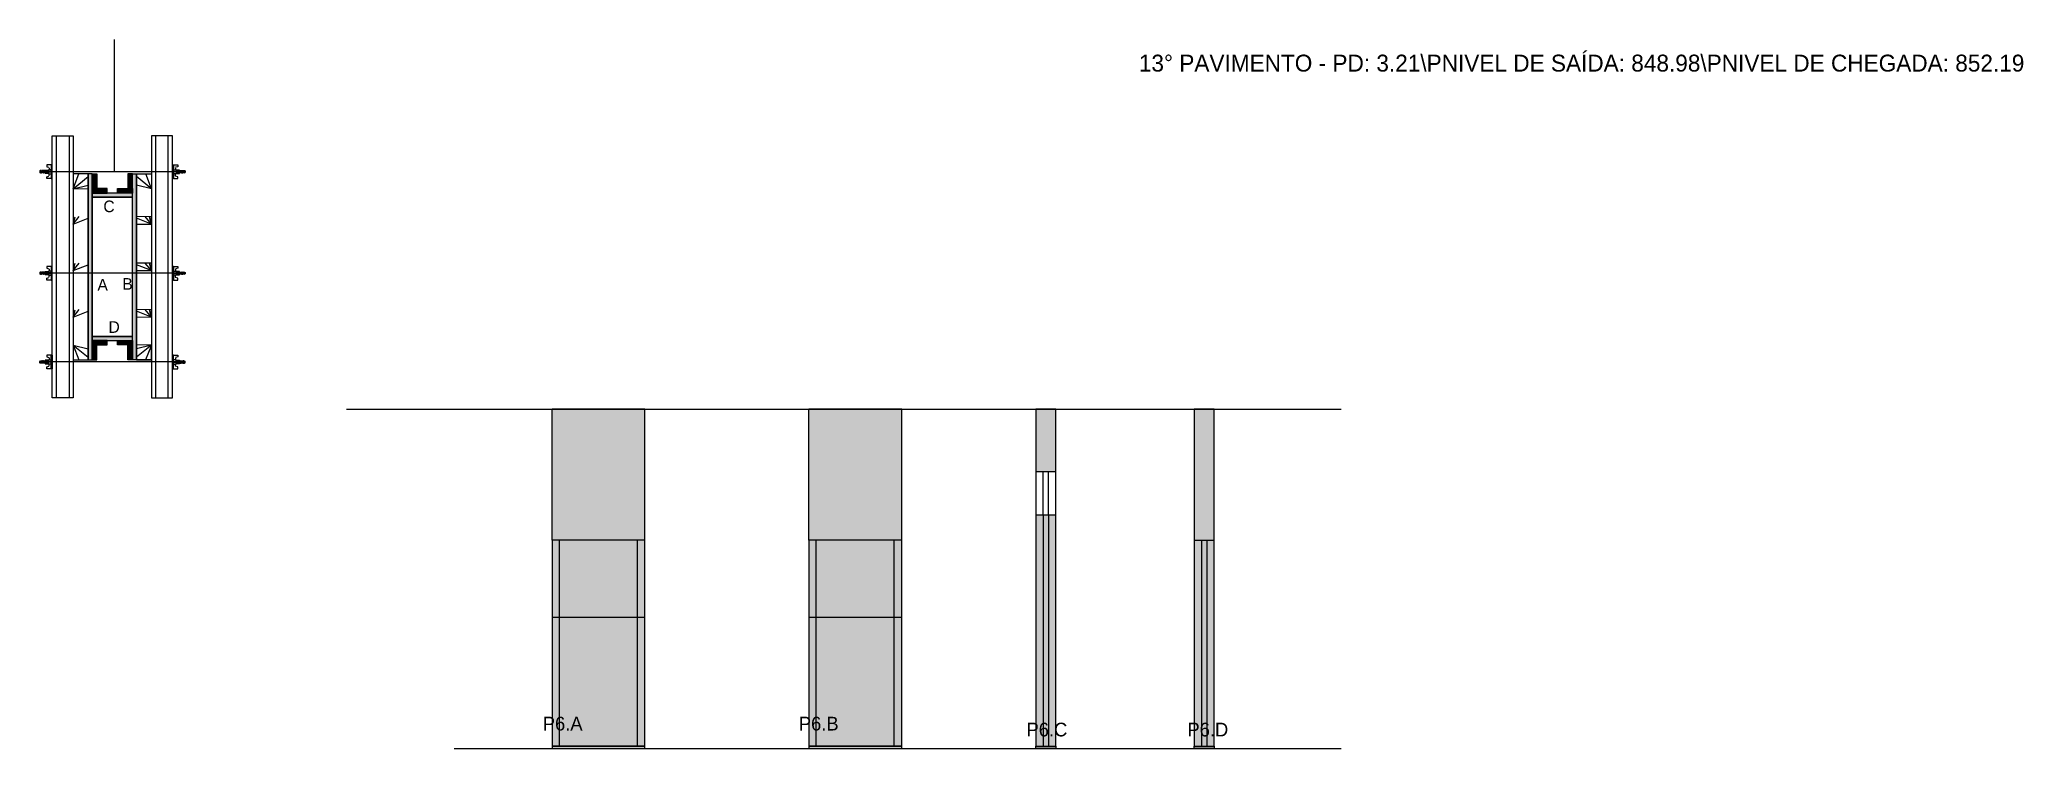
# Model space of a CAD drawing. Header units: metres. Extents: x 6139 to 8017, y 11039 to 11710.
import ezdxf

# ---------------------------------------------------------------- set-up
doc = ezdxf.new("R2010")
doc.units = ezdxf.units.M
for name, color, linetype in [('CHAPA', 7, 'Continuous'), ('COTA', 7, 'Continuous'), ('Hachura', 7, 'Continuous'), ('Madeira', 7, 'Continuous'), ('NOMENCLATURA', 7, 'Continuous'), ('Nível', 7, 'Continuous'), ('Painéis', 7, 'Continuous'), ('Perfil Metálico', 7, 'Continuous'), ('SARR_2.2x7', 7, 'Continuous'), ('SARRAFO', 7, 'Continuous'), ('Texto Seção', 7, 'Continuous'), ('TEXTO_GERAL', 7, 'Continuous')]:
    doc.layers.add(name, color=color, linetype=linetype)

msp = doc.modelspace()

# ---------------------------------------------------------------- hatches: boundary and pattern name
at = {"layer": 'COTA'}
h = msp.add_hatch(color=7, dxfattribs=at)
h.dxf.hatch_style = 1
h.paths.add_polyline_path([(6624, 11236.2), (6712, 11236.2), (6712, 11236.2), (6712, 11360.2), (6712, 11360.2), (6624, 11360.2), (6624, 11360.2), (6624, 11236.2)])
h = msp.add_hatch(color=7, dxfattribs=at)
h.dxf.hatch_style = 1
h.paths.add_polyline_path([(6867.1, 11236.2), (6955.1, 11236.2), (6955.1, 11236.2), (6955.1, 11360.2), (6955.1, 11360.2), (6867.1, 11360.2), (6867.1, 11360.2), (6867.1, 11236.2)])
h = msp.add_hatch(color=7, dxfattribs=at)
h.dxf.hatch_style = 1
h.paths.add_polyline_path([(7082, 11301.2), (7101, 11301.2), (7101, 11301.2), (7101, 11360.2), (7101, 11360.2), (7082, 11360.2), (7082, 11360.2), (7082, 11301.2)])
h = msp.add_hatch(color=7, dxfattribs=at)
h.dxf.hatch_style = 1
h.paths.add_polyline_path([(7251.1, 11236.2), (7251.1, 11360.2), (7251.1, 11360.2), (7232.1, 11360.2), (7232.1, 11360.2), (7232.1, 11236.2), (7232.1, 11236.2), (7251.1, 11236.2)])
at = {"layer": 'Hachura'}
h = msp.add_hatch(color=7, dxfattribs=at)
h.dxf.hatch_style = 1
h.paths.add_polyline_path([(6188.6, 11583), (6184.6, 11583), (6184.6, 11583), (6184.6, 11407), (6184.6, 11407), (6188.6, 11407), (6188.6, 11407), (6188.6, 11583)])
h = msp.add_hatch(color=7, dxfattribs=at)
h.dxf.hatch_style = 1
h.paths.add_polyline_path([(6188.6, 11569), (6193, 11569), (6193, 11569), (6193, 11583), (6193, 11583), (6188.6, 11583), (6188.6, 11583), (6188.6, 11569)])
h = msp.add_hatch(color=7, dxfattribs=at)
h.dxf.hatch_style = 1
h.paths.add_polyline_path([(6226.6, 11569), (6222.2, 11569), (6222.2, 11569), (6222.2, 11583), (6222.2, 11583), (6226.6, 11583), (6226.6, 11583), (6226.6, 11569)])
h = msp.add_hatch(color=7, dxfattribs=at)
h.dxf.hatch_style = 1
h.paths.add_polyline_path([(6226.6, 11583), (6230.6, 11583), (6230.6, 11583), (6230.6, 11407), (6230.6, 11407), (6226.6, 11407), (6226.6, 11407), (6226.6, 11583)])
h = msp.add_hatch(color=7, dxfattribs=at)
h.dxf.hatch_style = 1
h.paths.add_polyline_path([(6188.6, 11564.6), (6188.6, 11569), (6188.6, 11569), (6202.6, 11569), (6202.6, 11569), (6202.6, 11564.6), (6202.6, 11564.6), (6188.6, 11564.6)])
h = msp.add_hatch(color=7, dxfattribs=at)
h.dxf.hatch_style = 1
h.paths.add_polyline_path([(6226.6, 11561), (6226.6, 11564.6), (6226.6, 11564.6), (6188.6, 11564.6), (6188.6, 11564.6), (6188.6, 11561), (6188.6, 11561), (6226.6, 11561)])
h = msp.add_hatch(color=7, dxfattribs=at)
h.dxf.hatch_style = 1
h.paths.add_polyline_path([(6226.6, 11561), (6226.6, 11564.6), (6226.6, 11564.6), (6188.6, 11564.6), (6188.6, 11564.6), (6188.6, 11561), (6188.6, 11561), (6226.6, 11561)])
h = msp.add_hatch(color=7, dxfattribs=at)
h.dxf.hatch_style = 1
h.paths.add_polyline_path([(6226.6, 11564.6), (6226.6, 11569), (6226.6, 11569), (6212.6, 11569), (6212.6, 11569), (6212.6, 11564.6), (6212.6, 11564.6), (6226.6, 11564.6)])
h = msp.add_hatch(color=7, dxfattribs=at)
h.dxf.hatch_style = 1
h.paths.add_polyline_path([(6226.6, 11425.4), (6226.6, 11429), (6226.6, 11429), (6188.6, 11429), (6188.6, 11429), (6188.6, 11425.4), (6188.6, 11425.4), (6226.6, 11425.4)])
h = msp.add_hatch(color=7, dxfattribs=at)
h.dxf.hatch_style = 1
h.paths.add_polyline_path([(6226.6, 11425.4), (6226.6, 11429), (6226.6, 11429), (6188.6, 11429), (6188.6, 11429), (6188.6, 11425.4), (6188.6, 11425.4), (6226.6, 11425.4)])
h = msp.add_hatch(color=7, dxfattribs=at)
h.dxf.hatch_style = 1
h.paths.add_polyline_path([(6188.6, 11421), (6188.6, 11425.4), (6188.6, 11425.4), (6202.6, 11425.4), (6202.6, 11425.4), (6202.6, 11421), (6202.6, 11421), (6188.6, 11421)])
h = msp.add_hatch(color=7, dxfattribs=at)
h.dxf.hatch_style = 1
h.paths.add_polyline_path([(6226.6, 11421), (6226.6, 11425.4), (6226.6, 11425.4), (6212.6, 11425.4), (6212.6, 11425.4), (6212.6, 11421), (6212.6, 11421), (6226.6, 11421)])
h = msp.add_hatch(color=7, dxfattribs=at)
h.dxf.hatch_style = 1
h.paths.add_polyline_path([(6188.6, 11421), (6193, 11421), (6193, 11421), (6193, 11407), (6193, 11407), (6188.6, 11407), (6188.6, 11407), (6188.6, 11421)])
h = msp.add_hatch(color=7, dxfattribs=at)
h.dxf.hatch_style = 1
h.paths.add_polyline_path([(6226.6, 11421), (6222.2, 11421), (6222.2, 11421), (6222.2, 11407), (6222.2, 11407), (6226.6, 11407), (6226.6, 11407), (6226.6, 11421)])
h = msp.add_hatch(color=7, dxfattribs=at)
h.dxf.hatch_style = 1
h.paths.add_polyline_path([(7101, 11039.2), (7101, 11260.2), (7101, 11260.2), (7082, 11260.2), (7082, 11260.2), (7082, 11039.2), (7082, 11039.2), (7101, 11039.2)])
h = msp.add_hatch(color=7, dxfattribs=at)
h.dxf.hatch_style = 1
h.paths.add_polyline_path([(6624, 11236.2), (6624, 11163.2), (6624, 11163.2), (6712, 11163.2), (6712, 11163.2), (6712, 11236.2), (6712, 11236.2), (6624, 11236.2)])
h = msp.add_hatch(color=7, dxfattribs=at)
h.dxf.hatch_style = 1
h.paths.add_polyline_path([(6867.1, 11236.2), (6867.1, 11163.2), (6867.1, 11163.2), (6955.1, 11163.2), (6955.1, 11163.2), (6955.1, 11236.2), (6955.1, 11236.2), (6867.1, 11236.2)])
h = msp.add_hatch(color=7, dxfattribs=at)
h.dxf.hatch_style = 1
h.paths.add_polyline_path([(7251.1, 11039.2), (7251.1, 11236.2), (7251.1, 11236.2), (7232.1, 11236.2), (7232.1, 11236.2), (7232.1, 11039.2), (7232.1, 11039.2), (7251.1, 11039.2)])
h = msp.add_hatch(color=7, dxfattribs=at)
h.dxf.hatch_style = 1
h.paths.add_polyline_path([(6712, 11039.2), (6712, 11163.2), (6712, 11163.2), (6624, 11163.2), (6624, 11163.2), (6624, 11039.2), (6624, 11039.2), (6712, 11039.2)])
h = msp.add_hatch(color=7, dxfattribs=at)
h.dxf.hatch_style = 1
h.paths.add_polyline_path([(6955.1, 11163.2), (6867.1, 11163.2), (6867.1, 11163.2), (6867.1, 11039.2), (6867.1, 11039.2), (6955.1, 11039.2), (6955.1, 11039.2), (6955.1, 11163.2)])

# ---------------------------------------------------------------- linework, layer by layer
at = {"layer": 'CHAPA', "color": 7, "lineweight": 25}
for points in [[(6188.6, 11583), (6184.6, 11583), (6184.6, 11407), (6188.6, 11407)], [(6188.6, 11583), (6184.6, 11583), (6184.6, 11407), (6188.6, 11407)], [(6226.6, 11583), (6230.6, 11583), (6230.6, 11407), (6226.6, 11407)], [(6226.6, 11583), (6230.6, 11583), (6230.6, 11407), (6226.6, 11407)], [(6226.6, 11561), (6226.6, 11564.6), (6188.6, 11564.6), (6188.6, 11561)], [(6226.6, 11561), (6226.6, 11564.6), (6188.6, 11564.6), (6188.6, 11561)], [(6226.6, 11425.4), (6226.6, 11429), (6188.6, 11429), (6188.6, 11425.4)], [(6226.6, 11425.4), (6226.6, 11429), (6188.6, 11429), (6188.6, 11425.4)]]:
    msp.add_lwpolyline(points, close=True, dxfattribs=at)
at = {"layer": 'COTA', "color": 7, "lineweight": 25}
for p, q in [((6712, 11360.2), (6624, 11360.2)), ((6624, 11236.2), (6624, 11360.2)), ((6712, 11236.2), (6712, 11360.2)), ((6955.1, 11360.2), (6867.1, 11360.2)), ((6867.1, 11236.2), (6867.1, 11360.2)), ((6955.1, 11236.2), (6955.1, 11360.2))]:
    msp.add_line(p, q, dxfattribs=at)
for points in [[(7101, 11301.2), (7101, 11360.2), (7082, 11360.2), (7082, 11301.2)], [(7251.1, 11236.2), (7251.1, 11360.2), (7232.1, 11360.2), (7232.1, 11236.2)]]:
    msp.add_lwpolyline(points, dxfattribs=at)
at = {"layer": 'Defpoints', "color": 7, "lineweight": 25}
msp.add_line((6209.5, 11585), (6209.5, 11710), dxfattribs=at)
at = {"layer": 'Hachura', "color": 7, "lineweight": 25}
for p, q in [((6150.6, 11591.4), (6145.4, 11591.4)), ((6145.4, 11591.4), (6145.4, 11589.7)), ((6149.6, 11591.3), (6150.6, 11591.3)), ((6149.6, 11591.1), (6150.6, 11591.1)), ((6149.6, 11590.7), (6150.6, 11590.7)), ((6149.7, 11591.4), (6149.7, 11578.5)), ((6149.7, 11591.4), (6149.7, 11586.3)), ((6150.6, 11578.5), (6150.6, 11591.4)), ((6264.6, 11578.5), (6264.6, 11591.4)), ((6264.6, 11591.4), (6269.7, 11591.4)), ((6265.5, 11591.3), (6264.6, 11591.3)), ((6265.5, 11591.1), (6264.6, 11591.1)), ((6265.5, 11590.7), (6264.6, 11590.7)), ((6265.5, 11591.4), (6265.5, 11578.5)), ((6265.5, 11591.4), (6265.5, 11586.3)), ((6269.7, 11591.4), (6269.7, 11589.7)), ((6139.1, 11586), (6138.8, 11585.7)), ((6138.8, 11585.7), (6138.8, 11584.4)), ((6139.1, 11584.1), (6138.8, 11584.4)), ((6139.4, 11586), (6139.1, 11586)), ((6139.1, 11586), (6139.1, 11586)), ((6139.1, 11584.1), (6139.1, 11586)), ((6139.7, 11584.1), (6139.1, 11585.3)), ((6139.7, 11584), (6139.1, 11585.1)), ((6139.1, 11584.6), (6139.4, 11583.9)), ((6139.1, 11584.3), (6139.2, 11584.1)), ((6139.2, 11584.1), (6139.1, 11584.1)), ((6139.4, 11586), (6140.4, 11584.1)), ((6139.4, 11586), (6140.4, 11584.1)), ((6139.5, 11586.1), (6140.6, 11583.9)), ((6140.8, 11584), (6139.7, 11586.1)), ((6139.7, 11584.1), (6140.4, 11584.1)), ((6140.6, 11586), (6139.9, 11586)), ((6140.9, 11584.1), (6139.9, 11586)), ((6140.6, 11586), (6141.5, 11584.1)), ((6140.7, 11586.1), (6141.7, 11583.9)), ((6142, 11584), (6140.9, 11586.1)), ((6141.5, 11584.1), (6140.9, 11584.1)), ((6141.7, 11586), (6141.1, 11586)), ((6142.1, 11584.1), (6141.1, 11586)), ((6141.3, 11586), (6141.1, 11586)), ((6141.7, 11586), (6142.7, 11584.1)), ((6141.8, 11586.1), (6142.9, 11583.9)), ((6143.1, 11584), (6142.1, 11586.1)), ((6142.3, 11584.1), (6142.1, 11584.1)), ((6142.9, 11586), (6142.2, 11586)), ((6143.2, 11584.1), (6142.2, 11586)), ((6142.3, 11584.1), (6142.7, 11584.1)), ((6142.9, 11586), (6143.9, 11584.1)), ((6143.9, 11584.8), (6143.2, 11586.1)), ((6143.2, 11584.1), (6143.9, 11584.1)), ((6143.9, 11585.1), (6143.4, 11586)), ((6143.9, 11586), (6143.4, 11586)), ((6275.4, 11585), (6143.6, 11585)), ((6143.9, 11583.3), (6143.9, 11586.6)), ((6143.9, 11583.3), (6143.9, 11586.6)), ((6143.9, 11586.6), (6147.1, 11586.6)), ((6143.9, 11585.6), (6147.1, 11585.6)), ((6143.9, 11584.1), (6147.1, 11584.1)), ((6147.1, 11583.3), (6143.9, 11583.3)), ((6145.4, 11589.7), (6147.6, 11589.2)), ((6145.4, 11580.2), (6147.6, 11580.8)), ((6145.4, 11578.5), (6145.4, 11580.2)), ((6149.7, 11578.5), (6145.4, 11578.5)), ((6147.1, 11586.9), (6147.1, 11583)), ((6149.7, 11586.9), (6147.1, 11586.9)), ((6147.1, 11583), (6147.1, 11583.3)), ((6147.1, 11583), (6147.1, 11583.3)), ((6147.1, 11583), (6149.7, 11583)), ((6149.7, 11585.3), (6147.7, 11585.3)), ((6147.7, 11584.8), (6149.7, 11584.8)), ((6147.9, 11588.8), (6147.9, 11586.9)), ((6147.9, 11581.1), (6147.9, 11583)), ((6149.6, 11590.3), (6150.6, 11590.3)), ((6149.6, 11589.4), (6150.6, 11589.4)), ((6149.6, 11588), (6150.6, 11588)), ((6149.6, 11581.9), (6150.6, 11581.9)), ((6149.6, 11580.5), (6150.6, 11580.5)), ((6149.6, 11579.7), (6150.6, 11579.7)), ((6149.6, 11579.2), (6150.6, 11579.2)), ((6149.6, 11578.9), (6150.6, 11578.9)), ((6149.6, 11578.6), (6150.6, 11578.6)), ((6149.7, 11585), (6149.7, 11586.9)), ((6149.7, 11586.3), (6149.7, 11585.6)), ((6149.7, 11585), (6150.6, 11585)), ((6149.7, 11578.5), (6150.6, 11578.5)), ((6150, 11585.9), (6149.8, 11585.9)), ((6149.8, 11584), (6150.2, 11584)), ((6150.4, 11585.9), (6150, 11585.9)), ((6150.6, 11579.5), (6150.6, 11587.3)), ((6265.5, 11590.3), (6264.6, 11590.3)), ((6265.5, 11589.4), (6264.6, 11589.4)), ((6265.5, 11588), (6264.6, 11588)), ((6264.6, 11579.5), (6264.6, 11587.3)), ((6265.5, 11585), (6264.6, 11585)), ((6265.5, 11581.9), (6264.6, 11581.9)), ((6265.5, 11580.5), (6264.6, 11580.5)), ((6265.5, 11579.7), (6264.6, 11579.7)), ((6265.5, 11579.2), (6264.6, 11579.2)), ((6265.5, 11578.9), (6264.6, 11578.9)), ((6265.5, 11578.6), (6264.6, 11578.6)), ((6265.5, 11578.5), (6264.6, 11578.5)), ((6264.7, 11585.9), (6265.2, 11585.9)), ((6265.3, 11584), (6264.9, 11584)), ((6265.2, 11585.9), (6265.4, 11585.9)), ((6265.5, 11585), (6265.5, 11586.9)), ((6265.5, 11586.9), (6268.1, 11586.9)), ((6265.5, 11586.3), (6265.5, 11585.6)), ((6265.5, 11585.3), (6267.5, 11585.3)), ((6267.5, 11584.8), (6265.5, 11584.8)), ((6268.1, 11583), (6265.5, 11583)), ((6265.5, 11578.5), (6269.7, 11578.5)), ((6267.3, 11588.8), (6267.3, 11586.9)), ((6267.3, 11581.1), (6267.3, 11583)), ((6269.7, 11589.7), (6267.5, 11589.2)), ((6269.7, 11580.2), (6267.5, 11580.8)), ((6268.1, 11586.9), (6268.1, 11583)), ((6271.3, 11586.6), (6268.1, 11586.6)), ((6271.3, 11585.6), (6268.1, 11585.6)), ((6271.3, 11584.1), (6268.1, 11584.1)), ((6268.1, 11583.3), (6271.3, 11583.3)), ((6268.1, 11583), (6268.1, 11583.3)), ((6268.1, 11583), (6268.1, 11583.3)), ((6269.7, 11578.5), (6269.7, 11580.2)), ((6271.2, 11583.3), (6271.2, 11586.6)), ((6271.3, 11583.3), (6271.3, 11586.6)), ((6271.3, 11584.8), (6271.9, 11586.1)), ((6272.2, 11586), (6271.3, 11584.1)), ((6271.3, 11585.1), (6271.7, 11586)), ((6271.3, 11586), (6271.7, 11586)), ((6271.9, 11584.1), (6271.3, 11584.1)), ((6271.9, 11584.1), (6272.9, 11586)), ((6272, 11584), (6273.1, 11586.1)), ((6273.3, 11586.1), (6272.2, 11583.9)), ((6272.2, 11586), (6272.9, 11586)), ((6273.4, 11586), (6272.4, 11584.1)), ((6272.9, 11584.1), (6272.4, 11584.1)), ((6272.9, 11584.1), (6273.1, 11584.1)), ((6273.1, 11584.1), (6274, 11586)), ((6273.2, 11584), (6274.2, 11586.1)), ((6274.5, 11586.1), (6273.4, 11583.9)), ((6273.4, 11586), (6274, 11586)), ((6274.6, 11586), (6273.6, 11584.1)), ((6273.6, 11584.1), (6274.2, 11584.1)), ((6273.8, 11586), (6274, 11586)), ((6274.2, 11584.1), (6275.2, 11586)), ((6274.3, 11584), (6275.4, 11586.1)), ((6275.6, 11586.1), (6274.6, 11583.9)), ((6274.6, 11586), (6275.2, 11586)), ((6275.7, 11586), (6274.8, 11584.1)), ((6275.7, 11586), (6274.8, 11584.1)), ((6275.4, 11584.1), (6274.8, 11584.1)), ((6275.4, 11584.1), (6276, 11585.3)), ((6275.5, 11584), (6276, 11585.1)), ((6275.7, 11586), (6276, 11586)), ((6276, 11584.6), (6275.7, 11583.9)), ((6276, 11584.3), (6275.9, 11584.1)), ((6275.9, 11584.1), (6276, 11584.1)), ((6276, 11586), (6276, 11586)), ((6276, 11586), (6276.4, 11585.7)), ((6276, 11584.1), (6276, 11586)), ((6276, 11584.1), (6276.4, 11584.4)), ((6276.4, 11585.7), (6276.4, 11584.4)), ((6139.1, 11490), (6138.8, 11489.7)), ((6138.8, 11489.7), (6138.8, 11488.4)), ((6139.1, 11488.1), (6138.8, 11488.4)), ((6139.4, 11490), (6139.1, 11490)), ((6139.1, 11490), (6139.1, 11490)), ((6139.1, 11488.1), (6139.1, 11490)), ((6139.7, 11488.1), (6139.1, 11489.3)), ((6139.7, 11488), (6139.1, 11489.1)), ((6139.1, 11488.6), (6139.4, 11487.9)), ((6139.1, 11488.3), (6139.2, 11488.1)), ((6139.2, 11488.1), (6139.1, 11488.1)), ((6139.4, 11490), (6140.4, 11488.1)), ((6139.4, 11490), (6140.4, 11488.1)), ((6139.5, 11490.1), (6140.6, 11487.9)), ((6140.8, 11488), (6139.7, 11490.1)), ((6139.7, 11488.1), (6140.4, 11488.1)), ((6140.6, 11490), (6139.9, 11490)), ((6140.9, 11488.1), (6139.9, 11490)), ((6140.6, 11490), (6141.5, 11488.1)), ((6140.7, 11490.1), (6141.7, 11487.9)), ((6142, 11488), (6140.9, 11490.1)), ((6141.5, 11488.1), (6140.9, 11488.1)), ((6141.7, 11490), (6141.1, 11490)), ((6142.1, 11488.1), (6141.1, 11490)), ((6141.3, 11490), (6141.1, 11490)), ((6141.7, 11490), (6142.7, 11488.1)), ((6141.8, 11490.1), (6142.9, 11487.9)), ((6143.1, 11488), (6142.1, 11490.1)), ((6142.3, 11488.1), (6142.1, 11488.1)), ((6142.9, 11490), (6142.2, 11490)), ((6143.2, 11488.1), (6142.2, 11490)), ((6142.3, 11488.1), (6142.7, 11488.1)), ((6142.9, 11490), (6143.9, 11488.1)), ((6143.9, 11488.8), (6143.2, 11490.1)), ((6143.2, 11488.1), (6143.9, 11488.1)), ((6143.9, 11489.1), (6143.4, 11490)), ((6143.9, 11490), (6143.4, 11490)), ((6275.4, 11489), (6143.6, 11489)), ((6143.9, 11487.3), (6143.9, 11490.6)), ((6143.9, 11487.3), (6143.9, 11490.6)), ((6143.9, 11490.6), (6147.1, 11490.6)), ((6143.9, 11489.6), (6147.1, 11489.6)), ((6143.9, 11488.1), (6147.1, 11488.1)), ((6147.1, 11487.3), (6143.9, 11487.3)), ((6150.6, 11495.4), (6145.4, 11495.4)), ((6145.4, 11495.4), (6145.4, 11493.7)), ((6145.4, 11493.7), (6147.6, 11493.2)), ((6145.4, 11484.2), (6147.6, 11484.8)), ((6145.4, 11482.5), (6145.4, 11484.2)), ((6149.7, 11482.5), (6145.4, 11482.5)), ((6147.1, 11490.9), (6147.1, 11487)), ((6149.7, 11490.9), (6147.1, 11490.9)), ((6147.1, 11487), (6147.1, 11487.3)), ((6147.1, 11487), (6147.1, 11487.3)), ((6147.1, 11487), (6149.7, 11487)), ((6149.7, 11489.3), (6147.7, 11489.3)), ((6147.7, 11488.8), (6149.7, 11488.8)), ((6147.9, 11492.8), (6147.9, 11490.9)), ((6147.9, 11485.1), (6147.9, 11487)), ((6149.6, 11495.3), (6150.6, 11495.3)), ((6149.6, 11495.1), (6150.6, 11495.1)), ((6149.6, 11494.7), (6150.6, 11494.7)), ((6149.6, 11494.3), (6150.6, 11494.3)), ((6149.6, 11493.4), (6150.6, 11493.4)), ((6149.6, 11492), (6150.6, 11492)), ((6149.6, 11485.9), (6150.6, 11485.9)), ((6149.6, 11484.5), (6150.6, 11484.5)), ((6149.6, 11483.7), (6150.6, 11483.7)), ((6149.6, 11483.2), (6150.6, 11483.2)), ((6149.6, 11482.9), (6150.6, 11482.9)), ((6149.6, 11482.6), (6150.6, 11482.6)), ((6149.7, 11495.4), (6149.7, 11482.5)), ((6149.7, 11495.4), (6149.7, 11490.3)), ((6149.7, 11489), (6149.7, 11490.9)), ((6149.7, 11490.3), (6149.7, 11489.6)), ((6149.7, 11489), (6150.6, 11489)), ((6149.7, 11482.5), (6150.6, 11482.5)), ((6150, 11489.9), (6149.8, 11489.9)), ((6149.8, 11488), (6150.2, 11488)), ((6150.4, 11489.9), (6150, 11489.9)), ((6150.6, 11482.5), (6150.6, 11495.4)), ((6150.6, 11483.5), (6150.6, 11491.3)), ((6264.6, 11482.5), (6264.6, 11495.4)), ((6264.6, 11495.4), (6269.7, 11495.4)), ((6265.5, 11495.3), (6264.6, 11495.3)), ((6265.5, 11495.1), (6264.6, 11495.1)), ((6265.5, 11494.7), (6264.6, 11494.7)), ((6265.5, 11494.3), (6264.6, 11494.3)), ((6265.5, 11493.4), (6264.6, 11493.4)), ((6265.5, 11492), (6264.6, 11492)), ((6264.6, 11483.5), (6264.6, 11491.3)), ((6265.5, 11489), (6264.6, 11489)), ((6265.5, 11485.9), (6264.6, 11485.9)), ((6265.5, 11484.5), (6264.6, 11484.5)), ((6265.5, 11483.7), (6264.6, 11483.7)), ((6265.5, 11483.2), (6264.6, 11483.2)), ((6265.5, 11482.9), (6264.6, 11482.9)), ((6265.5, 11482.6), (6264.6, 11482.6)), ((6265.5, 11482.5), (6264.6, 11482.5)), ((6264.7, 11489.9), (6265.2, 11489.9)), ((6265.3, 11488), (6264.9, 11488)), ((6265.2, 11489.9), (6265.4, 11489.9)), ((6265.5, 11495.4), (6265.5, 11482.5)), ((6265.5, 11495.4), (6265.5, 11490.3)), ((6265.5, 11489), (6265.5, 11490.9)), ((6265.5, 11490.9), (6268.1, 11490.9)), ((6265.5, 11490.3), (6265.5, 11489.6)), ((6265.5, 11489.3), (6267.5, 11489.3)), ((6267.5, 11488.8), (6265.5, 11488.8)), ((6268.1, 11487), (6265.5, 11487)), ((6265.5, 11482.5), (6269.7, 11482.5)), ((6267.3, 11492.8), (6267.3, 11490.9)), ((6267.3, 11485.1), (6267.3, 11487)), ((6269.7, 11493.7), (6267.5, 11493.2)), ((6269.7, 11484.2), (6267.5, 11484.8)), ((6268.1, 11490.9), (6268.1, 11487)), ((6271.3, 11490.6), (6268.1, 11490.6)), ((6271.3, 11489.6), (6268.1, 11489.6)), ((6271.3, 11488.1), (6268.1, 11488.1)), ((6268.1, 11487.3), (6271.3, 11487.3)), ((6268.1, 11487), (6268.1, 11487.3)), ((6268.1, 11487), (6268.1, 11487.3)), ((6269.7, 11495.4), (6269.7, 11493.7)), ((6269.7, 11482.5), (6269.7, 11484.2)), ((6271.2, 11487.3), (6271.2, 11490.6)), ((6271.3, 11487.3), (6271.3, 11490.6)), ((6271.3, 11488.8), (6271.9, 11490.1)), ((6272.2, 11490), (6271.3, 11488.1)), ((6271.3, 11489.1), (6271.7, 11490)), ((6271.3, 11490), (6271.7, 11490)), ((6271.9, 11488.1), (6271.3, 11488.1)), ((6271.9, 11488.1), (6272.9, 11490)), ((6272, 11488), (6273.1, 11490.1)), ((6273.3, 11490.1), (6272.2, 11487.9)), ((6272.2, 11490), (6272.9, 11490)), ((6273.4, 11490), (6272.4, 11488.1)), ((6272.9, 11488.1), (6272.4, 11488.1)), ((6272.9, 11488.1), (6273.1, 11488.1)), ((6273.1, 11488.1), (6274, 11490)), ((6273.2, 11488), (6274.2, 11490.1)), ((6274.5, 11490.1), (6273.4, 11487.9)), ((6273.4, 11490), (6274, 11490)), ((6274.6, 11490), (6273.6, 11488.1)), ((6273.6, 11488.1), (6274.2, 11488.1)), ((6273.8, 11490), (6274, 11490)), ((6274.2, 11488.1), (6275.2, 11490)), ((6274.3, 11488), (6275.4, 11490.1)), ((6275.6, 11490.1), (6274.6, 11487.9)), ((6274.6, 11490), (6275.2, 11490)), ((6275.7, 11490), (6274.8, 11488.1)), ((6275.7, 11490), (6274.8, 11488.1)), ((6275.4, 11488.1), (6274.8, 11488.1)), ((6275.4, 11488.1), (6276, 11489.3)), ((6275.5, 11488), (6276, 11489.1)), ((6275.7, 11490), (6276, 11490)), ((6276, 11488.6), (6275.7, 11487.9)), ((6276, 11488.3), (6275.9, 11488.1)), ((6275.9, 11488.1), (6276, 11488.1)), ((6276, 11490), (6276, 11490)), ((6276, 11490), (6276.4, 11489.7)), ((6276, 11488.1), (6276, 11490)), ((6276, 11488.1), (6276.4, 11488.4)), ((6276.4, 11489.7), (6276.4, 11488.4)), ((6139.1, 11405.9), (6138.8, 11405.5)), ((6138.8, 11404.2), (6138.8, 11405.5)), ((6139.1, 11403.9), (6138.8, 11404.2)), ((6139.1, 11405.3), (6139.4, 11406)), ((6139.7, 11406), (6139.1, 11404.8)), ((6139.1, 11405.6), (6139.2, 11405.9)), ((6139.2, 11405.9), (6139.1, 11405.9)), ((6139.7, 11405.9), (6139.1, 11404.6)), ((6139.1, 11405.9), (6139.1, 11403.9)), ((6139.4, 11403.9), (6139.1, 11403.9)), ((6139.1, 11403.9), (6139.1, 11403.9)), ((6139.4, 11403.9), (6140.4, 11405.9)), ((6139.4, 11403.9), (6140.4, 11405.9)), ((6139.5, 11403.9), (6140.6, 11406)), ((6140.8, 11406), (6139.7, 11403.8)), ((6139.7, 11405.9), (6140.4, 11405.9)), ((6140.9, 11405.9), (6139.9, 11403.9)), ((6140.6, 11403.9), (6139.9, 11403.9)), ((6140.6, 11403.9), (6141.5, 11405.9)), ((6140.7, 11403.9), (6141.7, 11406)), ((6142, 11406), (6140.9, 11403.8)), ((6141.5, 11405.9), (6140.9, 11405.9)), ((6142.1, 11405.9), (6141.1, 11403.9)), ((6141.7, 11403.9), (6141.1, 11403.9)), ((6141.3, 11403.9), (6141.1, 11403.9)), ((6141.7, 11403.9), (6142.7, 11405.9)), ((6141.8, 11403.9), (6142.9, 11406)), ((6143.1, 11406), (6142.1, 11403.8)), ((6142.3, 11405.9), (6142.1, 11405.9)), ((6143.2, 11405.9), (6142.2, 11403.9)), ((6142.9, 11403.9), (6142.2, 11403.9)), ((6142.3, 11405.9), (6142.7, 11405.9)), ((6142.9, 11403.9), (6143.9, 11405.9)), ((6143.2, 11405.9), (6143.9, 11405.9)), ((6143.9, 11405.1), (6143.2, 11403.8)), ((6143.9, 11404.8), (6143.4, 11403.9)), ((6143.9, 11403.9), (6143.4, 11403.9)), ((6275.4, 11405), (6143.6, 11405)), ((6143.9, 11406.6), (6143.9, 11403.3)), ((6143.9, 11406.6), (6143.9, 11403.3)), ((6147.1, 11406.6), (6143.9, 11406.6)), ((6143.9, 11405.9), (6147.1, 11405.9)), ((6143.9, 11404.3), (6147.1, 11404.3)), ((6143.9, 11403.3), (6147.1, 11403.3)), ((6149.7, 11411.4), (6145.4, 11411.4)), ((6145.4, 11411.4), (6145.4, 11409.7)), ((6145.4, 11409.7), (6147.6, 11409.1)), ((6147.1, 11403), (6147.1, 11406.9)), ((6147.1, 11406.9), (6149.7, 11406.9)), ((6147.1, 11406.9), (6147.1, 11406.6)), ((6147.1, 11406.9), (6147.1, 11406.6)), ((6149.7, 11403), (6147.1, 11403)), ((6147.7, 11405.2), (6149.7, 11405.2)), ((6149.7, 11404.6), (6147.7, 11404.6)), ((6147.9, 11408.8), (6147.9, 11406.9)), ((6147.9, 11401.1), (6147.9, 11403)), ((6149.6, 11411.3), (6150.6, 11411.3)), ((6149.6, 11411.1), (6150.6, 11411.1)), ((6149.6, 11410.7), (6150.6, 11410.7)), ((6149.6, 11410.3), (6150.6, 11410.3)), ((6149.6, 11409.4), (6150.6, 11409.4)), ((6149.6, 11408), (6150.6, 11408)), ((6149.7, 11398.5), (6149.7, 11411.4)), ((6149.7, 11411.4), (6150.6, 11411.4)), ((6149.7, 11405), (6149.7, 11403)), ((6149.7, 11405), (6150.6, 11405)), ((6149.7, 11403.7), (6149.7, 11404.3)), ((6149.7, 11398.5), (6149.7, 11403.7)), ((6149.8, 11405.9), (6150.2, 11405.9)), ((6150, 11404), (6149.8, 11404)), ((6150.4, 11404), (6150, 11404)), ((6150.6, 11411.4), (6150.6, 11398.5)), ((6150.6, 11410.5), (6150.6, 11402.6)), ((6264.6, 11411.4), (6264.6, 11398.5)), ((6265.5, 11411.4), (6264.6, 11411.4)), ((6265.5, 11411.3), (6264.6, 11411.3)), ((6265.5, 11411.1), (6264.6, 11411.1)), ((6265.5, 11410.7), (6264.6, 11410.7)), ((6264.6, 11410.5), (6264.6, 11402.6)), ((6265.5, 11410.3), (6264.6, 11410.3)), ((6265.5, 11409.4), (6264.6, 11409.4)), ((6265.5, 11408), (6264.6, 11408)), ((6265.5, 11405), (6264.6, 11405)), ((6264.7, 11404), (6265.2, 11404)), ((6265.3, 11405.9), (6264.9, 11405.9)), ((6265.2, 11404), (6265.4, 11404)), ((6265.5, 11398.5), (6265.5, 11411.4)), ((6265.5, 11411.4), (6269.7, 11411.4)), ((6268.1, 11406.9), (6265.5, 11406.9)), ((6267.5, 11405.2), (6265.5, 11405.2)), ((6265.5, 11405), (6265.5, 11403)), ((6265.5, 11404.6), (6267.5, 11404.6)), ((6265.5, 11403.7), (6265.5, 11404.3)), ((6265.5, 11398.5), (6265.5, 11403.7)), ((6265.5, 11403), (6268.1, 11403)), ((6267.3, 11408.8), (6267.3, 11406.9)), ((6267.3, 11401.1), (6267.3, 11403)), ((6269.7, 11409.7), (6267.5, 11409.1)), ((6268.1, 11403), (6268.1, 11406.9)), ((6268.1, 11406.9), (6268.1, 11406.6)), ((6268.1, 11406.9), (6268.1, 11406.6)), ((6268.1, 11406.6), (6271.3, 11406.6)), ((6271.3, 11405.9), (6268.1, 11405.9)), ((6271.3, 11404.3), (6268.1, 11404.3)), ((6271.3, 11403.3), (6268.1, 11403.3)), ((6269.7, 11411.4), (6269.7, 11409.7)), ((6271.2, 11406.6), (6271.2, 11403.3)), ((6271.3, 11406.6), (6271.3, 11403.3)), ((6271.9, 11405.9), (6271.3, 11405.9)), ((6272.2, 11403.9), (6271.3, 11405.9)), ((6271.3, 11405.1), (6271.9, 11403.8)), ((6271.3, 11404.8), (6271.7, 11403.9)), ((6271.3, 11403.9), (6271.7, 11403.9)), ((6271.9, 11405.9), (6272.9, 11403.9)), ((6272, 11406), (6273.1, 11403.8)), ((6273.3, 11403.9), (6272.2, 11406)), ((6272.2, 11403.9), (6272.9, 11403.9)), ((6272.9, 11405.9), (6272.4, 11405.9)), ((6273.4, 11403.9), (6272.4, 11405.9)), ((6272.9, 11405.9), (6273.1, 11405.9)), ((6273.1, 11405.9), (6274, 11403.9)), ((6273.2, 11406), (6274.2, 11403.8)), ((6274.5, 11403.9), (6273.4, 11406)), ((6273.4, 11403.9), (6274, 11403.9)), ((6273.6, 11405.9), (6274.2, 11405.9)), ((6274.6, 11403.9), (6273.6, 11405.9)), ((6273.8, 11403.9), (6274, 11403.9)), ((6274.2, 11405.9), (6275.2, 11403.9)), ((6274.3, 11406), (6275.4, 11403.8)), ((6275.6, 11403.9), (6274.6, 11406)), ((6274.6, 11403.9), (6275.2, 11403.9)), ((6275.7, 11403.9), (6274.8, 11405.9)), ((6275.4, 11405.9), (6274.8, 11405.9)), ((6275.7, 11403.9), (6274.8, 11405.9)), ((6275.4, 11405.9), (6276, 11404.6)), ((6275.5, 11406), (6276, 11404.8)), ((6276, 11405.3), (6275.7, 11406)), ((6275.7, 11403.9), (6276, 11403.9)), ((6276, 11405.6), (6275.9, 11405.9)), ((6275.9, 11405.9), (6276, 11405.9)), ((6276, 11405.9), (6276.4, 11405.5)), ((6276, 11405.9), (6276, 11403.9)), ((6276, 11403.9), (6276.4, 11404.2)), ((6276, 11403.9), (6276, 11403.9)), ((6276.4, 11404.2), (6276.4, 11405.5)), ((6145.4, 11400.2), (6147.6, 11400.8)), ((6145.4, 11398.5), (6145.4, 11400.2)), ((6150.6, 11398.5), (6145.4, 11398.5)), ((6149.6, 11401.9), (6150.6, 11401.9)), ((6149.6, 11400.5), (6150.6, 11400.5)), ((6149.6, 11399.7), (6150.6, 11399.7)), ((6149.6, 11399.2), (6150.6, 11399.2)), ((6149.6, 11398.9), (6150.6, 11398.9)), ((6149.6, 11398.6), (6150.6, 11398.6)), ((6265.5, 11401.9), (6264.6, 11401.9)), ((6265.5, 11400.5), (6264.6, 11400.5)), ((6265.5, 11399.7), (6264.6, 11399.7)), ((6265.5, 11399.2), (6264.6, 11399.2)), ((6265.5, 11398.9), (6264.6, 11398.9)), ((6265.5, 11398.6), (6264.6, 11398.6)), ((6264.6, 11398.5), (6269.7, 11398.5)), ((6269.7, 11400.2), (6267.5, 11400.8)), ((6269.7, 11398.5), (6269.7, 11400.2))]:
    msp.add_line(p, q, dxfattribs=at)
at = {"layer": 'Madeira', "color": 7, "lineweight": 25}
for p, q in [((6170.6, 11568.9), (6176, 11582.9)), ((6170.6, 11568.9), (6184.6, 11580.5)), ((6170.6, 11568.9), (6184.6, 11572.4)), ((6244.6, 11568.9), (6230.6, 11580.5)), ((6244.6, 11568.9), (6230.6, 11572.4)), ((6244.6, 11568.9), (6239.2, 11582.9)), ((6170.6, 11535.4), (6176.3, 11542.5)), ((6170.6, 11535.4), (6172.3, 11542.4)), ((6170.6, 11535.4), (6184.6, 11540.9)), ((6244.6, 11535.4), (6230.6, 11540.9)), ((6244.6, 11535.4), (6238.8, 11542.5)), ((6244.6, 11535.4), (6242.8, 11542.4)), ((6170.6, 11491.4), (6176.3, 11498.5)), ((6170.6, 11491.4), (6172.3, 11498.4)), ((6170.6, 11491.4), (6184.6, 11496.9)), ((6244.6, 11491.4), (6230.6, 11496.9)), ((6244.6, 11491.4), (6238.8, 11498.5)), ((6244.6, 11491.4), (6242.8, 11498.4)), ((6170.6, 11447.4), (6176.3, 11454.5)), ((6170.6, 11447.4), (6172.3, 11454.4)), ((6170.6, 11447.4), (6184.6, 11452.9)), ((6244.6, 11447.4), (6230.6, 11452.9)), ((6244.6, 11447.4), (6238.8, 11454.5)), ((6244.6, 11447.4), (6242.8, 11454.4)), ((6170.6, 11420.9), (6184.6, 11409.4)), ((6170.6, 11420.9), (6184.6, 11417.5)), ((6170.6, 11420.9), (6176, 11407)), ((6244.6, 11420.9), (6230.6, 11409.4)), ((6244.6, 11420.9), (6230.6, 11417.5)), ((6244.6, 11420.9), (6239.1, 11407))]:
    msp.add_line(p, q, dxfattribs=at)
for points in [[(6170.6, 11568.9), (6184.6, 11569), (6184.6, 11583), (6170.6, 11582.9)], [(6170.6, 11406.9), (6184.6, 11407), (6184.6, 11583), (6170.6, 11582.9)], [(6244.6, 11406.9), (6230.6, 11407), (6230.6, 11583), (6244.6, 11582.9)], [(6244.6, 11535.4), (6244.6, 11542.4), (6230.6, 11542.5), (6230.6, 11535.5)], [(6244.6, 11491.4), (6244.6, 11498.4), (6230.6, 11498.5), (6230.6, 11491.5)], [(6244.6, 11447.4), (6244.6, 11454.4), (6230.6, 11454.5), (6230.6, 11447.5)], [(6244.6, 11420.9), (6230.6, 11421), (6230.6, 11407), (6244.6, 11406.9)]]:
    msp.add_lwpolyline(points, close=True, dxfattribs=at)
at = {"layer": 'Nível', "color": 7, "lineweight": 25}
for p, q in [((6429.2, 11360.2), (7371.2, 11360.2)), ((6531.4, 11039.2), (7371.2, 11039.2))]:
    msp.add_line(p, q, dxfattribs=at)
at = {"layer": 'Painéis', "color": 7, "lineweight": 25}
for p, q in [((7082, 11301.2), (7082, 11041.2)), ((7082, 11301.2), (7101, 11301.2)), ((7101, 11041.2), (7101, 11301.2)), ((7082, 11260.2), (7101, 11260.2)), ((6624, 11236.2), (6624, 11039.2)), ((6712, 11236.2), (6624, 11236.2)), ((6712, 11039.2), (6712, 11236.2)), ((6867.1, 11236.2), (6867.1, 11039.2)), ((6955.1, 11236.2), (6867.1, 11236.2)), ((6955.1, 11039.2), (6955.1, 11236.2)), ((7232.1, 11236.2), (7232.1, 11041.2)), ((7232.1, 11236.2), (7251.1, 11236.2)), ((7251.1, 11041.2), (7251.1, 11236.2)), ((6712, 11163.2), (6624, 11163.2)), ((6955.1, 11163.2), (6867.1, 11163.2)), ((6624, 11041.2), (6712, 11041.2)), ((6867.1, 11041.2), (6955.1, 11041.2)), ((7082, 11041.2), (7101, 11041.2)), ((7232.1, 11041.2), (7251.1, 11041.2))]:
    msp.add_line(p, q, dxfattribs=at)
for points in [[(6188.6, 11429), (6226.6, 11429), (6226.6, 11561), (6188.6, 11561)], [(6712, 11041.2), (6624, 11041.2), (6624, 11039.2), (6712, 11039.2)], [(6955.1, 11041.2), (6867.1, 11041.2), (6867.1, 11039.2), (6955.1, 11039.2)], [(7082, 11041.2), (7101, 11041.2), (7101, 11039.2), (7082, 11039.2)], [(7232.1, 11041.2), (7251.1, 11041.2), (7251.1, 11039.2), (7232.1, 11039.2)]]:
    msp.add_lwpolyline(points, close=True, dxfattribs=at)
at = {"layer": 'Perfil Metálico', "color": 7, "lineweight": 25}
for points in [[(6150.6, 11619), (6170.6, 11619), (6170.6, 11371), (6150.6, 11371)], [(6166.6, 11371), (6154.6, 11371), (6154.6, 11619), (6166.6, 11619)], [(6264.6, 11619), (6244.6, 11619), (6244.6, 11371), (6264.6, 11371)], [(6248.6, 11371), (6260.6, 11371), (6260.6, 11619), (6248.6, 11619)]]:
    msp.add_lwpolyline(points, close=True, dxfattribs=at)
at = {"layer": 'SARR_2.2x7', "color": 7, "lineweight": 25}
for p, q in [((7089, 11260.2), (7089, 11301.2)), ((7094, 11260.2), (7094, 11301.2)), ((7089, 11260.2), (7089, 11041.2)), ((7094, 11260.2), (7094, 11041.2)), ((6631, 11163.2), (6631, 11236.2)), ((6705, 11163.2), (6705, 11236.2)), ((6874.1, 11163.2), (6874.1, 11236.2)), ((6948.1, 11163.2), (6948.1, 11236.2)), ((7239.1, 11236.2), (7239.1, 11041.2)), ((7244.1, 11236.2), (7244.1, 11041.2)), ((6631, 11041.2), (6631, 11163.2)), ((6705, 11041.2), (6705, 11163.2)), ((6874.1, 11041.2), (6874.1, 11163.2)), ((6948.1, 11041.2), (6948.1, 11163.2)), ((6631, 11041.2), (6631, 11041.2)), ((6705, 11041.2), (6705, 11041.2)), ((6874.1, 11041.2), (6874.1, 11041.2)), ((6948.1, 11041.2), (6948.1, 11041.2))]:
    msp.add_line(p, q, dxfattribs=at)
at = {"layer": 'SARRAFO', "color": 7, "lineweight": 25}
for points in [[(6193, 11583), (6193, 11569), (6188.6, 11569), (6188.6, 11583)], [(6222.2, 11583), (6222.2, 11569), (6226.6, 11569), (6226.6, 11583)], [(6202.6, 11569), (6188.6, 11569), (6188.6, 11564.6), (6202.6, 11564.6)], [(6212.6, 11569), (6226.6, 11569), (6226.6, 11564.6), (6212.6, 11564.6)], [(6202.6, 11425.4), (6188.6, 11425.4), (6188.6, 11421), (6202.6, 11421)], [(6212.6, 11425.4), (6226.6, 11425.4), (6226.6, 11421), (6212.6, 11421)], [(6193, 11407), (6193, 11421), (6188.6, 11421), (6188.6, 11407)], [(6222.2, 11407), (6222.2, 11421), (6226.6, 11421), (6226.6, 11407)]]:
    msp.add_lwpolyline(points, close=True, dxfattribs=at)

# ---------------------------------------------------------------- texts
at = {"layer": 'NOMENCLATURA', "color": 7, "lineweight": 25}
msp.add_text('13° PAVIMENTO - PD: 3.21\\PNIVEL DE SAÍDA: 848.98\\PNIVEL DE CHEGADA: 852.19', height=16, dxfattribs=at).set_placement((7179.7, 11679.8))
at = {"layer": 'Texto Seção', "color": 7, "lineweight": 25}
for s, p in [('P6.A', (6615.2, 11056.1)), ('P6.B', (6857.7, 11056.1)), ('P6.C', (7073.3, 11050.5)), ('P6.D', (7225.7, 11050.5))]:
    msp.add_text(s, height=13, dxfattribs=at).set_placement(p)
at = {"layer": 'TEXTO_GERAL', "color": 7, "lineweight": 25}
for s, p in [('C', (6199.1, 11546.7)), ('A', (6193.5, 11472.5)), ('B', (6217.1, 11473.3)), ('D', (6204, 11432.5))]:
    msp.add_text(s, height=11, dxfattribs=at).set_placement(p)

doc.saveas('drawing.dxf')
